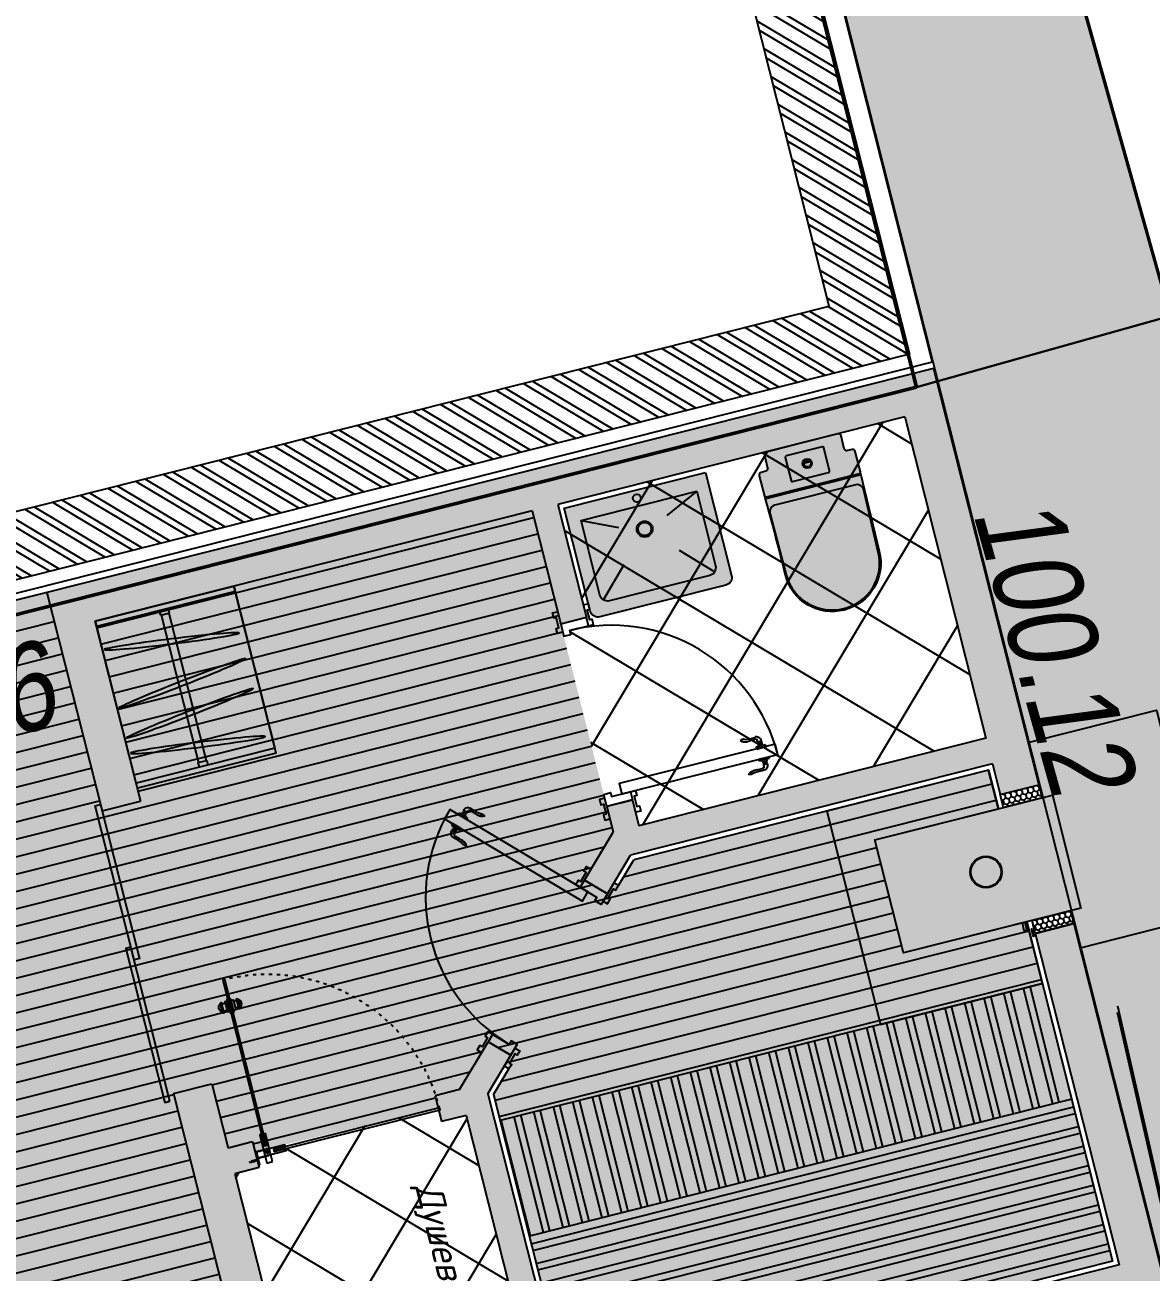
# Model space of a CAD drawing. Header units: millimetres. Extents: x 97194 to 152491, y 18573 to 58496.
# Drawn here: x 143399 to 147646, y 35617 to 40322 of the extents above; entities that cross this region are included whole.
import ezdxf

# ---------------------------------------------------------------- set-up
doc = ezdxf.new("R2010")
doc.units = ezdxf.units.MM
doc.linetypes.add('ACAD_ISO03W100', pattern=[30, 12, -18])
for name, color, linetype in [('dwgmodels.com', 7, 'Continuous'), ('floor hatch', 252, 'Continuous'), ('furn2', 32, 'Continuous'), ('furn3', 175, 'Continuous'), ('furniture', 34, 'Continuous'), ('sanit acces', 175, 'Continuous'), ('txt', 164, 'Continuous'), ('txt2', 7, 'Continuous'), ('wall', 5, 'Continuous')]:
    doc.layers.add(name, color=color, linetype=linetype)
doc.styles.add('ISO', font='isocpeui.ttf')
doc.styles.get("Standard").update_dxf_attribs({"font": 'arial.ttf'})
doc.linetypes.add('Забор металлический', pattern='A,4,[133,ltypeshp.shx,S=0.3,R=0,X=0,Y=0],4', length=8)
pattern_1 = [(329.17221, (-26930.28, 94320.23), (162.70587, 272.6409), []), (59.17221, (-26930.28, 94320.23), (-272.6409, 162.70587), [])]

# ---------------------------------------------------------------- blocks, each defined once
blk = doc.blocks.new('WC top2')
at = {"layer": 'furn2'}
h = blk.add_hatch(color=254, dxfattribs=at)
edge = h.paths.add_edge_path()
edge.add_line((0, 0), (139, 0.6))
edge.add_arc((139, 10.7), 10.1, 270.233, 359.767)
edge.add_line((149.1, 10.7), (149.1, 60.6))
edge.add_arc((159.1, 60.6), 10, 89.3347, 180, ccw=False)
edge.add_line((159.2, 70.6), (177, 70.6))
edge.add_arc((177, 80.6), 10, 270, 359.9068)
edge.add_line((187, 80.6), (187, 160.4))
edge.add_arc((177, 160.4), 10, 0, 90.5753)
edge.add_line((176.9, 170.4), (-176.9, 170.4))
edge.add_arc((-177.1, 160.5), 9.96, 89.1099, 182.3654)
edge.add_line((-187, 160.1), (-187, 80.6))
edge.add_arc((-177, 80.6), 10, 180, 270.0933)
edge.add_line((-177, 70.6), (-159.2, 70.6))
edge.add_arc((-159.2, 60.4), 10.1, 0.6654, 90, ccw=False)
edge.add_line((-149.1, 60.6), (-149.1, 10.6))
edge.add_arc((-139.1, 10.6), 10.1, 180.2919, 270.2917)
edge.add_line((-139, 0.6), (0, 0))
edge = h.paths.add_edge_path()
edge.add_line((-185, 166.5), (185, 166.4))
edge.add_arc((12177.8, 414.1), 11995.4, 179.7424, 181.18309, ccw=False)
edge.add_arc((0.8, 468.9), 181.7, 359.7424, 450.2576)
edge.add_arc((0.8, 467.3), 183.3, 90.2576, 179.7334)
edge.add_line((-182.5, 468.1), (-185, 166.5))
at = {"color": 0}
blk.add_line((-185, 166.5), (185, 166.4), dxfattribs=at)
for points in [[(-185, 166.5), (-182.5, 468.1, -0.411536), (0, 650.6, -0.41685), (182.6, 468.1, 0.006286), (185, 166.4, 2.345426)], [(0, 0), (139, 0.6, 0.411833), (149.1, 10.7), (149.1, 60.6, -0.417618), (159.2, 70.6), (177, 70.6, 0.413737), (187, 80.6), (187, 160.4, 0.417158), (176.9, 170.4), (-176.9, 170.4, 0.430955), (-187, 160.1), (-187, 80.6, 0.414691), (-177, 70.6), (-159.2, 70.6, -0.410816), (-149.1, 60.6), (-149.1, 10.6, 0.414213), (-139, 0.6), (0, 0)]]:
    blk.add_lwpolyline(points, format="xyb", dxfattribs=at)
for points, elevation in [([(0, 644.5, 0.418652), (-177.5, 470.9), (-181.9, 225, 0.4218), (-152.4, 203.1), (152.4, 203.1, 0.487482), (182.5, 231.8), (179.7, 468, 0.412252), (0.2, 644.5, -2.432604)], 472.6), ([(-70, 33.1), (70, 33.1, 0.414214), (75, 38.1), (75, 128.1, 0.364487), (71, 132.9), (-70, 133.1, 0.415005), (-75, 128.1), (-75, 38.1, 0.414213), (-70, 33.1, 0.902405)], 889.6), ([(-9.1, 75.1, 0.532586), (8.9, 74.6, 0.75572), (7.7, 76.1, -0.073589), (-8, 76.2, 0.689095), (-9.1, 75.1, 0.643487)], 902.5)]:
    blk.add_lwpolyline(points, format="xyb", dxfattribs=dict(at, elevation=elevation))
for radius in [17.5, 12.9]:
    blk.add_circle((0, 80.6, 902.6), radius, dxfattribs=at)
blk = doc.blocks.new('door-handle')
at = {"color": 0}
for p, q in [((-32, 10), (-32, -10)), ((-30, 9), (-32, 9)), ((-30, 9), (-30, -9)), ((-19, 9), (-21, 9)), ((-21, 9), (-21, -9)), ((-19, 10), (-19, -10)), ((-9, 10), (-19, 10)), ((0, 25), (-9, 25)), ((-9, 25), (-9, -25)), ((0, -25), (0, 25)), ((-32, -10), (-40.3, -10)), ((-30, -9), (-32, -9)), ((-19, -9), (-21, -9)), ((-9, -10), (-19, -10)), ((-9, -25), (0, -25)), ((-61.7, -93.1), (-60.8, -94))]:
    blk.add_line(p, q, dxfattribs=at)
for centre, radius, start, end in [((-34.5, -14.9), 25, 84.35495, 191.57472), ((-25.5, 16.2), 8.47, 237.89021, 302.10979), ((-242.8, -39.2), 184.8, 350.53954, 5.99139), ((-39.7, -19.5), 9.55, 85.97688, 192.32568), ((-595.6, -61.6), 548.1, 359.69304, 4.18611), ((-25.5, -16.2), 8.47, 57.89021, 122.10979), ((-38.9, -82.4), 25.1, 149.32935, 204.97263), ((-91.1, -62.2), 42.6, 313.56134, 358.16916), ((-90.2, -63.1), 42.6, 313.56134, 358.16916)]:
    blk.add_arc(centre, radius, start, end, dxfattribs=at)
blk = doc.blocks.new('door 710 bloc')
at = {"color": 0, "linetype": 'ByBlock'}
for points in [[(32, 50), (32, 70), (12, 70), (12, 60), (-28, 60), (-28, 70), (-48, 70), (-48, 50)], [(0, -50), (0, 50), (47, 50), (47, 23), (32, 23), (32, -50), (0, -50)], [(710, -50), (710, 50), (663, 50), (663, 23), (678, 23), (678, -50), (710, -50)], [(678, 50), (678, 70), (698, 70), (698, 60), (738, 60), (738, 70), (758, 70), (758, 50)], [(32, -17), (32, -623), (72, -623), (72, -17), (32, -17)], [(32, -50), (32, -70), (12, -70), (12, -60), (-28, -60), (-28, -70), (-48, -70), (-48, -50)], [(678, -50), (678, -70), (698, -70), (698, -60), (738, -60), (738, -70), (758, -70), (758, -50)]]:
    blk.add_lwpolyline(points, dxfattribs=at)
at = {"color": 30}
blk.add_arc((32, 23), 646, 270, 0, dxfattribs=at)
at = {"color": 0, "linetype": 'ByBlock', "extrusion": (0, 0, -1), "xscale": 0.7530120532028377, "yscale": 0.7530120532028377, "zscale": -0.07530120532436947, "rotation": 180.0000000310027}
blk.add_blockref('door-handle', (-32, -569.1), dxfattribs=at)
at = {"color": 0, "linetype": 'ByBlock', "xscale": 0.753012053319253, "yscale": 0.753012053319253, "zscale": 0.07530120532436947, "rotation": 180.0000000310027}
blk.add_blockref('door-handle', (72, -569.1), dxfattribs=at)
blk = doc.blocks.new('умывальник стад')
h = blk.add_hatch(color=254)
edge = h.paths.add_edge_path()
edge.add_line((0, 275), (400, 275))
edge.add_arc((400, 245), 30, 0, 90, ccw=False)
edge.add_line((430, 245), (430, -245))
edge.add_arc((400, -245), 30, -90, 0, ccw=False)
edge.add_line((400, -275), (0, -275))
edge.add_line((0, -275), (0, 275))
at = {"color": 0}
for p, q in [((60, 225), (120.5, 93.9)), ((371.2, 216.2), (260.6, 108.1)), ((60, -225), (120.5, -93.9)), ((371.2, -216.2), (260.6, -108.1))]:
    blk.add_line(p, q, dxfattribs=at)
for points in [[(0, 275), (400, 275, -0.414214), (430, 245), (430, -245, -0.414214), (400, -275), (0, -275), (0, 275)], [(60, 225), (350, 225, -0.414214), (380, 195), (380, -195, -0.414214), (350, -225), (60, -225), (60, 225)]]:
    blk.add_lwpolyline(points, format="xyb", dxfattribs=at)
for centre, radius in [((30, 0), 15), ((150, 0), 30), ((150, 0), 25)]:
    blk.add_circle(centre, radius, dxfattribs=at)
blk = doc.blocks.new('aaccses1 204&211')
at = {"layer": 'sanit acces', "color": 0}
for points in [[(-31.5, 16.5), (-28, 19.5), (-28, -19.5), (-31.5, -16.5), (-31.5, 16.5)], [(-28, 19.5), (-25, 19.5), (-25, -19.5), (-28, -19.5), (-28, 19.5)], [(-12, 19.5), (-3, 19.5), (-3, -19.5), (-12, -19.5), (-12, 19.5)], [(0, 26), (0, -26), (-3, -26), (-3, 26), (0, 26)]]:
    blk.add_lwpolyline(points, dxfattribs=at)
for centre, radius, start, end in [((-19.7, 0), 20.3, 125.4893, 234.5107), ((-18.5, 19.5), 6.5, 180, 0), ((-18.5, -19.5), 6.5, 0, 180)]:
    blk.add_arc(centre, radius, start, end, dxfattribs=at)
blk = doc.blocks.new('glass door 710')
for p, q in [((0, 15.5), (44, 15.5)), ((-27, -17.5), (-23.5, -15.5)), ((-27, -17.5), (-23.5, -19.5)), ((2.5, -15.5), (-23.5, -15.5)), ((2.5, -19.5), (-23.5, -19.5)), ((2.5, -15.5), (5, -13)), ((2.5, -19.5), (5, -22)), ((5, -10.5), (44, -10.5))]:
    blk.add_line(p, q)
at = {"linetype": 'ACAD_ISO03W100', "ltscale": 0.1}
for p, q in [((33, 8.5), (55, 8.5)), ((50, 13.5), (50, -8.5))]:
    blk.add_line(p, q, dxfattribs=at)
at = {"color": 40}
for p, q in [((51, 2.5), (37, 2.5)), ((51, 2.5), (37, 2.5)), ((44, 9.5), (44, -4.5)), ((44, -4.5), (44, 9.5)), ((-31.2, -17.5), (8.6, -17.5))]:
    blk.add_line(p, q, dxfattribs=at)
at = {"color": 30}
blk.add_line((33, -36.5), (55, -36.5), dxfattribs=at)
blk.add_lwpolyline([(48, 28.5), (48, 673.5), (40, 673.5), (40, 28.5)], close=True, dxfattribs=at)
blk.add_lwpolyline([(55, -36.5), (55, 73.5), (48, 73.5), (48, 28.5), (40, 28.5), (40, 73.5), (33, 73.5), (33, -36.5)], dxfattribs=at)
for points in [[(0, -19.5), (0, -34.5), (5, -34.5), (5, 15.5), (0, 15.5), (0, -15.5)], [(5, -8.5), (115, -8.5), (115, -1.5), (70, -1.5), (70, 6.5), (115, 6.5), (115, 13.5), (5, 13.5)]]:
    blk.add_lwpolyline(points)
blk.add_lwpolyline([(70, -1.5), (715, -1.3), (715, 6.7), (70, 6.5)], close=True)
at = {"linetype": 'ACAD_ISO03W100', "ltscale": 0.1}
blk.add_circle((44, 2.5), 4, dxfattribs=at)
blk.add_circle((44, 2.5), 4, dxfattribs=at)
at = {"color": 30, "linetype": 'ACAD_ISO03W100'}
blk.add_arc((44, 2.5), 671, 0, 90, dxfattribs=at)
for centre, start, end in [((44.7, 7.7), 47.7233, 95.4068), ((44.7, -2.7), 264.5932, 312.2767)]:
    blk.add_arc(centre, 7.82, start, end)
at = {"color": 30, "xscale": -1, "rotation": 180}
blk.add_blockref('aaccses1 204&211', (40, 572.6), dxfattribs=at)
at = {"color": 30, "rotation": 180}
blk.add_blockref('aaccses1 204&211', (48, 572.6), dxfattribs=at)

msp = doc.modelspace()

# ---------------------------------------------------------------- hatches: boundary and pattern name
at = {"layer": 'dwgmodels.com', "true_color": 0xfde9ba}
msp.add_hatch(color=254, dxfattribs=at).paths.add_polyline_path([(148347.6, 33015.3), (149384.3, 33291), (146914, 42085.6), (146107.3, 41886.8)])
at = {"layer": 'floor hatch'}
h = msp.add_hatch(dxfattribs=at)
h.set_pattern_fill('NET', color=0, scale=100, angle=-30.8278, style=0)
h.set_pattern_definition(pattern_1)
h.paths.add_polyline_path([(146717.6, 38843.7), (147023.7, 37631.7), (145714.8, 37301.2), (145682.5, 37429.1), (145611.7, 37411.3), (145608, 37425.8), (145581.8, 37419.2), (145431, 38016.5), (145457.2, 38023.1), (145453.5, 38037.6), (145524.3, 38055.5), (145408.7, 38513.1)])
h = msp.add_hatch(dxfattribs=at)
h.set_pattern_fill('ANSI31', color=256, scale=20, angle=-30.8278, style=0)
h.set_pattern_definition([(14.17221, (-26930.28, 94320.234), (-15.54716, 61.567328), [])])
h.paths.add_polyline_path([(145311.8, 38488.6), (145617.8, 37276.7), (145509.8, 37095.8), (145595.7, 37044.5), (145620.3, 37085.7), (145637.5, 37075.5), (145695.4, 37172.5), (147033.7, 37510.5), (147070.4, 37365), (146605, 37247.5), (146712.7, 36820.9), (147178.1, 36938.4), (147236.9, 36705.7), (145191.1, 36189.1), (145166.5, 36286.3), (145224.4, 36383.4), (145207.3, 36393.6), (145231.9, 36434.8), (145146, 36486.1), (145038, 36305.2), (144945.9, 36281.9), (144957.5, 36235.9), (144267, 36070.7), (144257.5, 36108.1), (144165.4, 36084.8), (144104.2, 36327.2), (143958.8, 36290.5), (144148.5, 35539.1), (143227.4, 35306.5), (143190.7, 35451.9), (143045.3, 35415.2), (142880, 36069.6), (143025.5, 36106.4), (142988.7, 36251.8), (142843.3, 36215.1), (142678, 36869.5), (142823.5, 36906.2), (142786.7, 37051.7), (142641.3, 37015), (142451.6, 37766.4), (142597, 37803.1), (142560.3, 37948.5), (143481.3, 38181.1), (143689.5, 37357), (143834.9, 37393.7), (143663.5, 38072.4)])
h = msp.add_hatch(dxfattribs=at)
h.set_pattern_fill('NET', color=0, scale=100, angle=-30.8278, style=0)
h.set_pattern_definition(pattern_1)
h.paths.add_polyline_path([(145062.5, 36208.2), (145344.1, 35093.2), (144471.5, 34872.9), (144189.9, 35987.9), (144282, 36011.1), (144267, 36070.7), (144957.5, 36235.9), (144970.4, 36184.9)])
at = {"layer": 'furniture'}
for points in [[(144187.1, 38204.6), (144341.3, 37593.8), (143817.8, 37461.6), (143663.5, 38072.4)], [(147274, 37416.4), (147381.7, 36989.8), (146712.7, 36820.9), (146605, 37247.5)]]:
    msp.add_hatch(color=254, dxfattribs=at).paths.add_polyline_path(points)
h = msp.add_hatch(dxfattribs=at)
h.set_pattern_fill('ANSI32', color=256, scale=8, angle=59.1722, style=0)
h.set_pattern_definition([(104.17221, (-26930.28, 94320.234), (-73.880793, -18.65659), []), (104.17221, (-26911.87, 94351.08), (-73.880793, -18.65659), [])])
h.paths.add_polyline_path([(145191.1, 36189.1), (145301.3, 35752.8), (147347.1, 36269.4), (147236.9, 36705.7)])
h = msp.add_hatch(dxfattribs=at)
h.set_pattern_fill('ANSI32', color=256, scale=8, angle=-30.8278, style=0)
h.set_pattern_definition([(14.17221, (-26930.28, 94320.234), (-18.65659, 73.880793), []), (14.17221, (-26899.43, 94301.83), (-18.65659, 73.880793), [])])
h.paths.add_polyline_path([(147501.3, 35658.6), (147347.1, 36269.4), (145301.3, 35752.8), (145455.5, 35142)])
at = {"layer": 'wall'}
h = msp.add_hatch(dxfattribs=at)
h.set_pattern_fill('ANSI32', color=4, scale=8, angle=-75.8278, style=0)
h.set_pattern_definition([(329.17221, (-16179.9, 109620.75), (39.049408, 65.433812), []), (329.17221, (-16171.11, 109585.926), (39.049408, 65.433812), [])])
h.paths.add_polyline_path([(143116.8, 41054.3), (146049.7, 41794.9), (146735.3, 39080.2), (142469.2, 38002.9), (141783.6, 40717.7), (142331.4, 40856), (142392.7, 40613.6), (142087.2, 40536.5), (142650.4, 38306.5), (146431.7, 39261.3), (145868.5, 41491.3), (143178, 40811.9)])
for color, points in [(252, [(147023.7, 37631.7), (145714.8, 37301.2), (145690.3, 37398.1), (145593.3, 37373.6), (145617.8, 37276.7), (145509.8, 37095.8), (145595.7, 37044.5), (145620.3, 37085.7), (145682.5, 37189.9), (147048.2, 37534.7), (147077.5, 37418.4), (147223, 37455.1), (146826.3, 39025.8), (143481.3, 38181.1), (143689.5, 37357), (143834.9, 37393.7), (143663.5, 38072.4), (145311.8, 38488.6), (145419.5, 38062), (145516.5, 38086.5), (145408.7, 38513.1), (146717.6, 38843.7)]), (252, [(148344.3, 33014.5), (147355.2, 36931.6), (147209.8, 36894.8), (147525.6, 35644.1), (145441, 35117.7), (145145.1, 36289.5), (145231.9, 36434.8), (145146, 36486.1), (145038, 36305.2), (144948.8, 36282.6, -0.017685), (144962.4, 36237.2), (144962.4, 36237.2), (144964.3, 36229.4), (144959.5, 36228.2), (144970.4, 36184.9), (145062.5, 36208.2), (145344.1, 35093.2), (144471.5, 34872.9), (144104.2, 36327.2), (143958.8, 36290.5), (144148.5, 35539.1), (144362.8, 34690.7), (147562.3, 35498.7), (148198.9, 32977.8)]), (254, [(147346.6, 36271.4), (147236.9, 36705.7), (145191.1, 36189.1), (145300.8, 35754.8)]), (254, [(147501.3, 35658.6), (147347.1, 36269.4), (145301.3, 35752.8), (145455.5, 35142)]), (252, [(144165.4, 36084.8), (144189.9, 35987.9), (144282, 36011.1), (144275.6, 36036.7), (144252.8, 36031), (144248.9, 36032), (144251.8, 36034.8), (144274.6, 36040.6), (144257.5, 36108.1)])]:
    msp.add_hatch(color=color, dxfattribs=at).paths.add_polyline_path(points)
at = {"layer": 'wall', "true_color": 0xf9da86}
msp.add_hatch(color=41, dxfattribs=at).paths.add_polyline_path([(145311.8, 38488.6), (145617.8, 37276.7), (145509.8, 37095.8), (145595.7, 37044.5), (145620.3, 37085.7), (145637.5, 37075.5), (145695.4, 37172.5), (147033.7, 37510.5), (147070.4, 37365), (146605, 37247.5), (146712.7, 36820.9), (147178.1, 36938.4), (147236.9, 36705.7), (145191.1, 36189.1), (145166.5, 36286.3), (145224.4, 36383.4), (145207.3, 36393.6), (145231.9, 36434.8), (145146, 36486.1), (145038, 36305.2), (144945.9, 36281.9), (144957.5, 36235.9), (144267, 36070.7), (144257.5, 36108.1), (144165.4, 36084.8), (144104.2, 36327.2), (143958.8, 36290.5), (144148.5, 35539.1), (143227.4, 35306.5), (143190.7, 35451.9), (143045.3, 35415.2), (142880, 36069.6), (143025.5, 36106.4), (142988.7, 36251.8), (142843.3, 36215.1), (142678, 36869.5), (142823.5, 36906.2), (142786.7, 37051.7), (142641.3, 37015), (142451.6, 37766.4), (142597, 37803.1), (142560.3, 37948.5), (143481.3, 38181.1), (143689.5, 37357), (143834.9, 37393.7), (143663.5, 38072.4)])
at = {"layer": 'wall', "true_color": 0xd7fef3}
msp.add_hatch(color=7, dxfattribs=at).paths.add_polyline_path([(146605, 37247.5), (147070.4, 37365), (147033.7, 37510.5), (146422.8, 37356.2), (146626.1, 36551.5), (147236.9, 36705.7), (147178.1, 36938.4), (146712.7, 36820.9)])
at = {"layer": 'wall'}
h = msp.add_hatch(dxfattribs=at)
h.set_pattern_fill('HONEY', color=0, scale=4, angle=-75.8278, style=0)
h.set_pattern_definition([(284.17221, (-16155.419, 109523.797), (15.32791914, -15.777352), [12.7, -25.4]), (44.17221, (-16155.419, 109523.797), (5.9996281, 21.1630434), [12.7, -25.4]), (344.17221, (-16155.419, 109523.797), (21.3275472, 5.38569134), [-25.4, 12.7])])
h.paths.add_polyline_path([(147223, 37455.1), (147235.2, 37406.6), (147089.8, 37369.9), (147077.5, 37418.4)])
h = msp.add_hatch(dxfattribs=at)
h.set_pattern_fill('HONEY', color=0, scale=4, angle=-75.8278, style=0)
h.set_pattern_definition([(284.17221, (-16035.449, 109048.711), (15.32791914, -15.777352), [12.7, -25.4]), (44.17221, (-16035.449, 109048.711), (5.9996281, 21.1630434), [12.7, -25.4]), (344.17221, (-16035.449, 109048.711), (21.3275472, 5.38569134), [-25.4, 12.7])])
h.paths.add_polyline_path([(147343, 36980), (147355.2, 36931.6), (147209.8, 36894.8), (147197.5, 36943.3)])

# ---------------------------------------------------------------- linework, layer by layer
at = {"layer": 'dwgmodels.com', "color": 1}
msp.add_lwpolyline([(148347.6, 33015.3), (148347.6, 33015.3), (149384.3, 33291), (146914, 42085.6), (146107.3, 41886.8), (148347.6, 33015.3)], dxfattribs=at)
at = {"layer": 'dwgmodels.com', "lineweight": 50}
msp.add_lwpolyline([(146761.4, 38955.3), (142500.4, 37879.3), (141783.6, 40717.7), (146044.6, 41793.7)], close=True, dxfattribs=at)
at = {"layer": 'dwgmodels.com', "elevation": 99959}
msp.add_lwpolyline([(147749.7, 39123.8), (147061.6, 41579.2)], dxfattribs=at)
at = {"layer": 'dwgmodels.com', "linetype": 'Забор металлический', "lineweight": 30, "ltscale": 0.8, "flags": 128}
msp.add_lwpolyline([(146761.4, 38955.3), (147721.5, 39224.3)], dxfattribs=at)
at = {"layer": 'floor hatch', "color": 41, "true_color": 0xf8d268}
for p, q in [((147519.6, 36622.1), (149323.7, 28694.2)), ((147518, 36597.9), (149316.9, 28692.6))]:
    msp.add_line(p, q, dxfattribs=at)
at = {"layer": 'furn3', "color": 34, "linetype": 'ByBlock'}
for p, q in [((144187.1, 38204.6), (143663.5, 38072.4)), ((144192, 38185.2), (143668.4, 38053)), ((144346.2, 37574.4), (144187.1, 38204.6)), ((143943.8, 38104), (143939.4, 38121.5)), ((143910.8, 38095.7), (143906.4, 38113.1)), ((143910.8, 38095.7), (143943.8, 38104)), ((143912.8, 38096.2), (144053.3, 37539.6)), ((143941.9, 38103.5), (144082.4, 37547)), ((144341.3, 37593.8), (143817.8, 37461.6)), ((144346.2, 37574.4), (143822.7, 37442.2)), ((144051.4, 37539.1), (144084.3, 37547.5)), ((144051.4, 37539.1), (144055.8, 37521.7)), ((144084.3, 37547.5), (144088.7, 37530))]:
    msp.add_line(p, q, dxfattribs=at)
at = {"layer": 'furn3', "color": 34, "linetype": 'ByBlock', "extrusion": (0, 0, -1)}
for centre in [(143952.4, 37996.8), (144051, 37606.1)]:
    msp.add_ellipse(centre, major_axis=(-254.2, -31.3), ratio=0.03669, dxfattribs=at)
at = {"layer": 'furn3', "color": 34, "linetype": 'ByBlock'}
for centre in [(143992.3, 37838.6), (144020.9, 37725.4)]:
    msp.add_ellipse(centre, major_axis=(-238.5, -93.2), ratio=0.03669, dxfattribs=at)
at = {"layer": 'furniture'}
for p, q in [((147033.7, 37510.5), (145695.4, 37172.5)), ((145637.5, 37075.5), (145695.4, 37172.5)), ((147236.9, 36705.7), (145191.1, 36189.1)), ((145166.5, 36286.3), (145224.4, 36383.4)), ((147347.1, 36269.4), (145301.3, 35752.8)), ((147501.3, 35658.6), (145455.5, 35142))]:
    msp.add_line(p, q, dxfattribs=at)
for points in [[(147033.7, 37510.5), (147070.4, 37365)], [(147178.1, 36938.4), (147501.3, 35658.6)], [(145166.5, 36286.3), (145455.5, 35142)]]:
    msp.add_lwpolyline(points, dxfattribs=at)
at = {"layer": 'wall'}
for p, q in [((146820.2, 39050.1), (142408.7, 37936)), ((146826.3, 39025.8), (143481.3, 38181.1)), ((146717.6, 38843.7), (145408.7, 38513.1)), ((145311.8, 38488.6), (143663.5, 38072.4)), ((145516.5, 38086.5), (145419.5, 38062)), ((147023.7, 37631.7), (145714.8, 37301.2)), ((147048.2, 37534.7), (145682.5, 37189.9)), ((147077.5, 37418.4), (147223, 37455.1)), ((143689.5, 37357), (143834.9, 37393.7)), ((145690.3, 37398.1), (145593.3, 37373.6)), ((145509.8, 37095.8), (145617.8, 37276.7)), ((145595.7, 37044.5), (145682.5, 37189.9)), ((145595.7, 37044.5), (145509.8, 37095.8)), ((147209.8, 36894.8), (147355.2, 36931.6)), ((145038, 36305.2), (145146, 36486.1)), ((145231.9, 36434.8), (145146, 36486.1)), ((145145.1, 36289.5), (145231.9, 36434.8)), ((143958.8, 36290.5), (144104.2, 36327.2)), ((145038, 36305.2), (144945.9, 36281.9)), ((144945.9, 36281.9), (144970.4, 36184.9)), ((145062.5, 36208.2), (144970.4, 36184.9)), ((144257.5, 36108.1), (144165.4, 36084.8)), ((144257.5, 36108.1), (144282, 36011.1)), ((144282, 36011.1), (144189.9, 35987.9)), ((147525.6, 35644.1), (145441, 35117.7))]:
    msp.add_line(p, q, dxfattribs=at)
at = {"layer": 'wall', "color": 0}
msp.add_line((143481.3, 38181.1), (142414.8, 37911.8), dxfattribs=at)
at = {"layer": 'wall'}
for points in [[(146104.1, 41886), (146820.2, 39050.1)], [(146826.3, 39025.8), (147223, 37455.1)], [(146717.6, 38843.7), (147023.7, 37631.7)], [(145408.7, 38513.1), (145516.5, 38086.5)], [(145311.8, 38488.6), (145419.5, 38062)], [(143481.3, 38181.1), (143689.5, 37357)], [(143663.5, 38072.4), (143834.9, 37393.7)], [(147048.2, 37534.7), (147077.5, 37418.4)], [(145593.3, 37373.6), (145617.8, 37276.7)], [(145690.3, 37398.1), (145714.8, 37301.2)], [(147209.8, 36894.8), (147525.6, 35644.1)], [(147355.2, 36931.6), (148344.3, 33014.5)], [(144104.2, 36327.2), (144165.4, 36084.8)], [(143958.8, 36290.5), (144362.8, 34690.7)], [(145145.1, 36289.5), (145441, 35117.7)], [(145062.5, 36208.2), (145344.1, 35093.2)], [(144189.9, 35987.9), (144471.5, 34872.9)]]:
    msp.add_lwpolyline(points, dxfattribs=at)
at = {"layer": 'wall', "color": 0}
for points in [[(143116.8, 41054.3), (146049.7, 41794.9), (146735.3, 39080.2), (142469.2, 38002.9), (141783.6, 40717.7), (142331.4, 40856), (142392.7, 40613.6), (142087.2, 40536.5), (142650.4, 38306.5), (146431.7, 39261.3), (145868.5, 41491.3), (143178, 40811.9), (143116.8, 41054.3)], [(147182.6, 37615.1), (147667.4, 37737.5), (147863.2, 36961.9), (147378.5, 36839.4)], [(147274, 37416.4), (147381.7, 36989.8), (146712.7, 36820.9), (146605, 37247.5), (147274, 37416.4)]]:
    msp.add_lwpolyline(points, dxfattribs=at)
at = {"layer": 'wall', "color": 4}
msp.add_lwpolyline([(144187.1, 38204.6), (144341.3, 37593.8), (143817.8, 37461.6), (143663.5, 38072.4)], close=True, dxfattribs=at)
for points in [[(146605, 37247.5), (147070.4, 37365), (147033.7, 37510.5), (146422.8, 37356.2), (146626.1, 36551.5), (147236.9, 36705.7), (147178.1, 36938.4), (146712.7, 36820.9), (146605, 37247.5)], [(143683.3, 37381.2), (143830.2, 36799.5), (143810.8, 36794.6), (143663.9, 37376.3), (143683.3, 37381.2)], [(143945.5, 36261.3), (143798.6, 36843.1), (143779.2, 36838.2), (143926.1, 36256.4), (143945.5, 36261.3)]]:
    msp.add_lwpolyline(points, dxfattribs=at)
at = {"layer": 'wall', "color": 0}
for points in [[(147223, 37455.1), (147235.2, 37406.6), (147089.8, 37369.9), (147077.5, 37418.4)], [(147343, 36980), (147355.2, 36931.6), (147209.8, 36894.8), (147197.5, 36943.3)], [(147160.9, 36934), (147170.6, 36936.5), (147177.9, 36907.4), (147168.2, 36905)], [(147204.1, 36885.2), (147202.7, 36882.7), (147195.3, 36911.8), (147197.8, 36910.4)]]:
    msp.add_lwpolyline(points, close=True, dxfattribs=at)
for radius in [60, 57]:
    msp.add_circle((147023.9, 37126.4), radius, dxfattribs=at)

# ---------------------------------------------------------------- block references
at = {"layer": 'furn3', "color": 164, "linetype": 'ByBlock', "rotation": 194.172210018746}
msp.add_blockref('WC top2', (146329.8, 38745.7), dxfattribs=at)
at = {"layer": 'furn3', "color": 34, "linetype": 'ByBlock'}
for name, p, rotation in [('умывальник стад', (145699.6, 38566), 284.1722100187461), ('door 710 bloc', (145641.8, 37385.9), 104.1722100187461), ('door 710 bloc', (145552.8, 37070.1), 239.172210018746), ('glass door 710', (144270.8, 36055.6), 14.17221001874604)]:
    msp.add_blockref(name, p, dxfattribs=dict(at, rotation=rotation))

# ---------------------------------------------------------------- texts
at = {"layer": 'txt', "style": 'ISO'}
msp.add_text('Душевая', height=100, rotation=284.1327, dxfattribs=at).set_placement((144870.4, 35939.1))
at = {"layer": 'txt2', "oblique": 8, "width": 0.8}
for s, rotation, p in [('100.12', 285.655, (146973.5, 38483.1)), ('99.86', 14.1722, (142643.1, 37459.5))]:
    msp.add_text(s, height=330, rotation=rotation, dxfattribs=at).set_placement(p)

doc.saveas('drawing.dxf')
